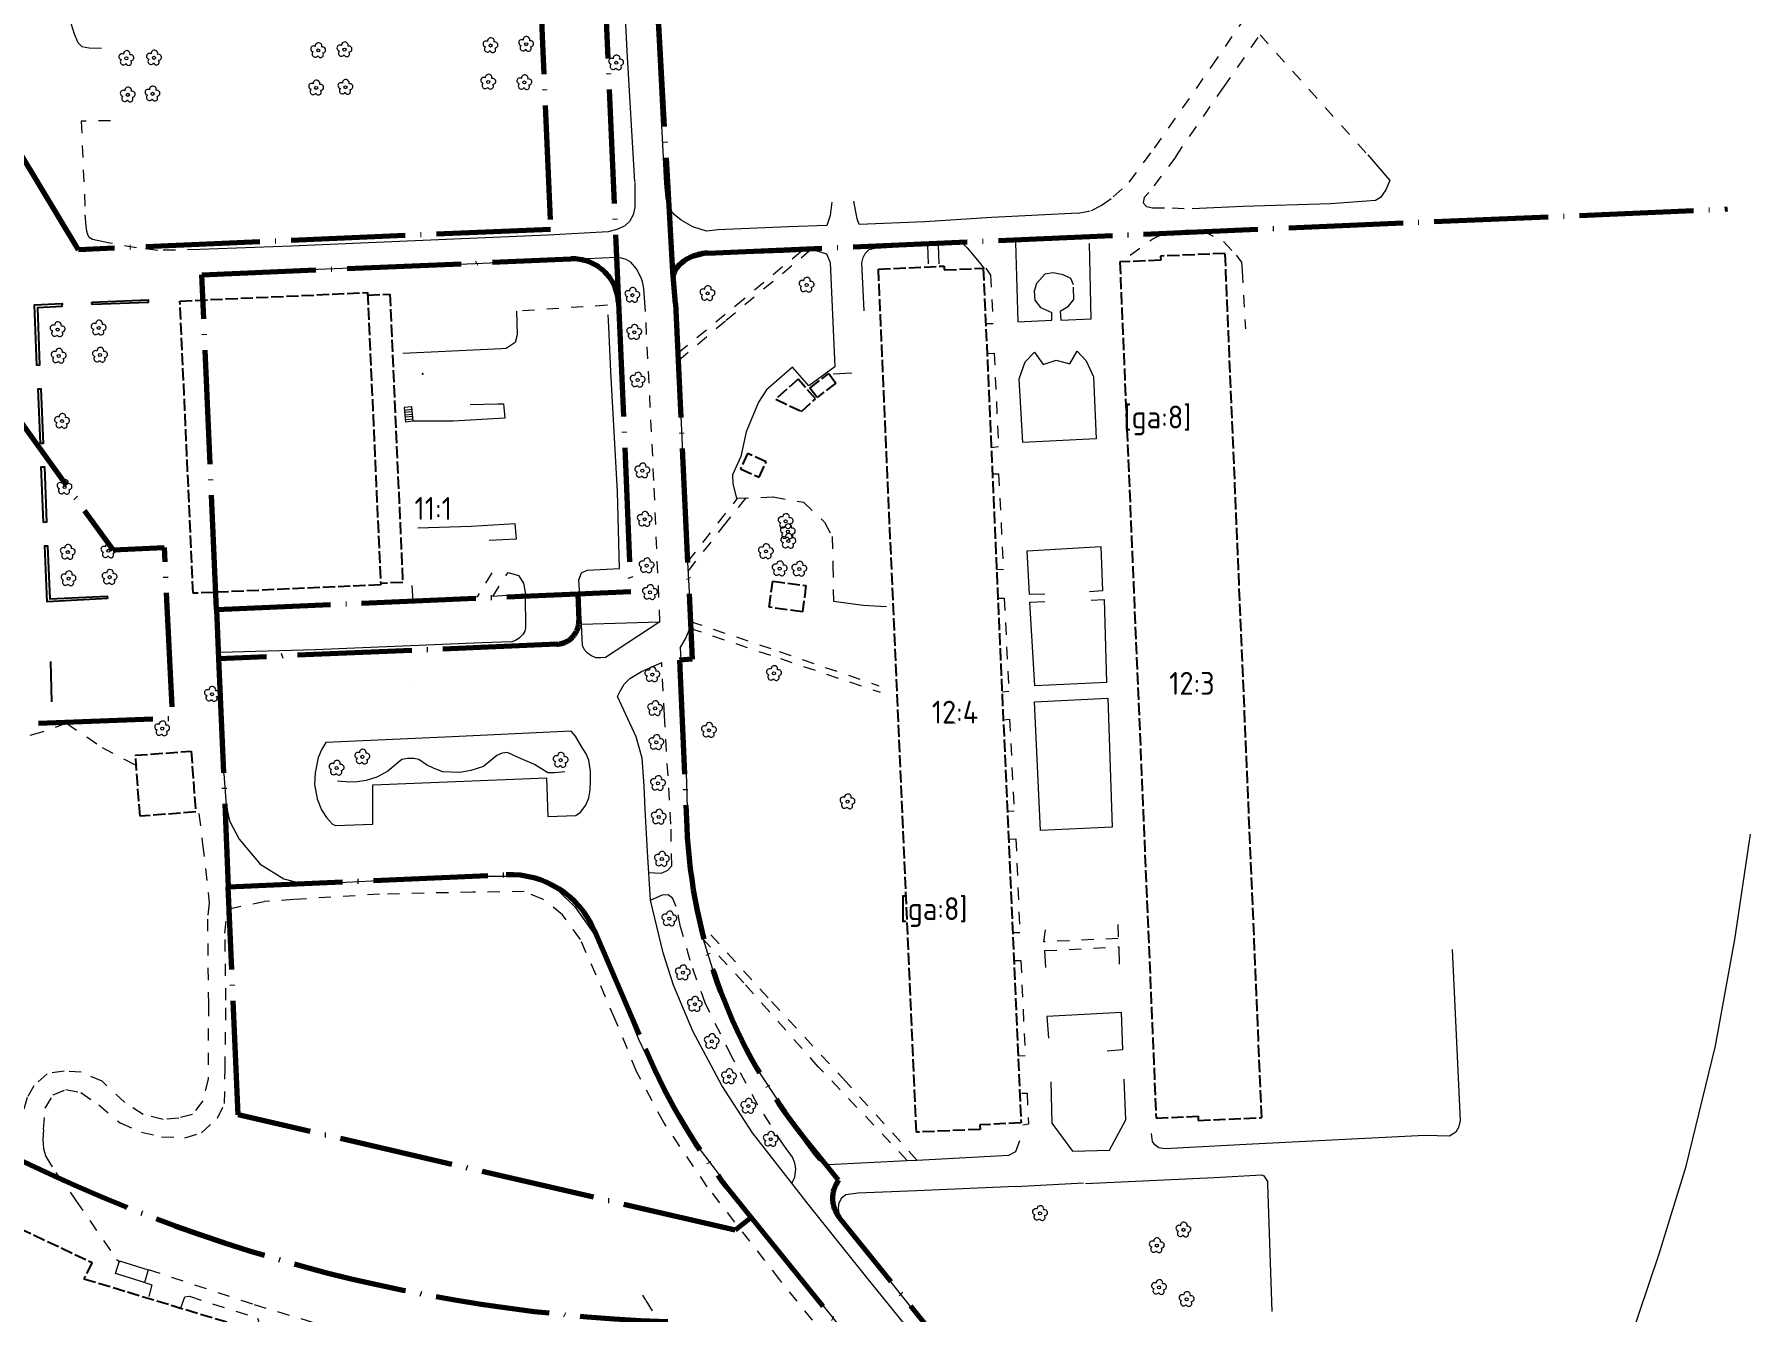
# Model space of a CAD drawing. Header units: metres. Extents: x 153803 to 154505, y 6403132 to 6403840.
# Drawn here: x 154269.4 to 154494.8, y 6403423.5 to 6403591.4 of the extents above; entities that cross this region are included whole.
import ezdxf
from ezdxf.enums import TextEntityAlignment as Align

# ---------------------------------------------------------------- set-up
doc = ezdxf.new("R2010")
doc.units = ezdxf.units.M
for name, pattern in [('Användninggräns', [19.1, 15, -2, 0.1, -2]), ('Hus', [2, 1.6, -0.4]), ('Vägkant-kantremsa', [3.2, 1.6, -1.6])]:
    doc.linetypes.add(name, pattern=pattern)
for name, color, linetype, lineweight in [('BYG_TAKKONTUR_BYGG_L', 4, 'Hus', 25), ('BYG_TAKKONTUR_UTBYGG_L', 4, 'Hus', 25), ('DP_ANVÄNDNING_GRÄNS', 143, 'Användninggräns', 70), ('FAS_FASTIGHETSBET', 239, 'Continuous', 18), ('FAS_KVARTERSNAMN', 55, 'Continuous', 35), ('FAS_RÄTTIGHET_TEXT', 239, 'Continuous', 18), ('OVE_TEXT_GATUNAMN', 239, 'Continuous', 5), ('PRI_MARK_HÄCK', 100, 'Häck', 18), ('PRI_MARK_MUR', 181, 'Continuous', 25), ('PRI_MARK_STAKET_GRIND', 2, 'Staket', 18), ('PRI_MARK_TRAPPA_PLANSTEG', 40, 'Continuous', 18), ('PRI_MARK_TRAPPA_YTTER', 51, 'Continuous', 18), ('PRI_MARKSLAG_LÖVTRÄD', 100, 'Continuous', 18), ('PRI_VÄG_KANTSTÖD', 34, 'Continuous', 18), ('PRI_VÄG_STIG', 34, 'Vägkant-kantremsa', 18), ('PRI_VÄG_VÄGKANT', 34, 'Vägkant-kantremsa', 18)]:
    doc.layers.add(name, color=color, linetype=linetype, lineweight=lineweight)
doc.layers.add('FAS_FASTIGHETSBET_TXT', color=239, linetype='Continuous')
doc.layers.add('FAS_RÄTTIGHET_TEXT_TXT', color=239, linetype='Continuous')
doc.styles.add('ISO', font='iso.shx')
doc.linetypes.add('Häck', pattern='A,10,[103,sma.shx,S=0.2,R=0,X=0,Y=0],0', length=10)
doc.linetypes.add('Staket', pattern='A,10,[100,sma.shx,S=1,R=0,X=0,Y=0],0', length=10)

# ---------------------------------------------------------------- blocks, each defined once
blk = doc.blocks.new('PRI_M_LÖVTRÄD')
blk.add_circle((0, 0), 0.2)
for centre, radius, start, end in [((-0.601762, 0.206006), 0.384732, 57.341651, 261.23001), ((0.047722, 0.56156), 0.443002, 345.022908, 184.096476), ((0.585988, 0.07036), 0.392534, 269.444378, 106.321877), ((-0.395828, -0.476108), 0.401424, 131.233971, 330.911027), ((0.306072, -0.564084), 0.367104, 196.976003, 41.224955)]:
    blk.add_arc(centre, radius, start, end)
blk = doc.blocks.new('OSYNLIG')
blk.add_circle((0, 0), 0.005)

msp = doc.modelspace()

# ---------------------------------------------------------------- linework, layer by layer
at = {"layer": 'BYG_TAKKONTUR_BYGG_L'}
for points in [[(154394.04, 6403560.63, 94.04), (154399, 6403448.3, 94.04), (154393.6, 6403448.06, 94.04), (154393.63, 6403447.46, 94.04), (154385.27, 6403447.09, 94.04), (154380.26, 6403560.52, 94.04), (154388.88, 6403560.91, 94.04), (154388.9, 6403560.4, 94.11)], [(154416.74, 6403448.95, 93.9), (154422.24, 6403449.18, 94.13), (154422.27, 6403448.64, 94.13), (154430.61, 6403449, 94.09), (154425.8, 6403562.57, 94.1), (154417.32, 6403562.22, 94.23), (154417.34, 6403561.68, 94.23), (154411.97, 6403561.46, 94.01)], [(154290.26, 6403517.91, 86.4), (154288.53, 6403556.32, 86.41), (154313.17, 6403557.43, 86.72), (154314.89, 6403519.02, 86.72)], [(154372, 6403543.46, 84.68), (154369.73, 6403546.04, 83.67), (154366.77, 6403543.43, 83.66), (154370.14, 6403541.82, 85.08)], [(154374.69, 6403545.54, 84.32), (154372.21, 6403543.64, 84.39), (154371.25, 6403544.89, 83.96), (154373.73, 6403546.79, 83.88)], [(154362.15, 6403534.27, 84.01), (154364.6, 6403533.16, 84.01), (154365.52, 6403535.19, 84.01), (154363.07, 6403536.3, 84.01)], [(154370.28, 6403515.48, 85.34), (154365.91, 6403516.08, 85.34), (154366.38, 6403519.51, 85.34), (154370.75, 6403518.92, 85.34)], [(154283.29, 6403488.62, 86.02), (154282.68, 6403496.62, 86.02), (154289.99, 6403497.17, 86.01), (154290.6, 6403489.18, 86.01)]]:
    msp.add_polyline3d(points, close=True, dxfattribs=at)
msp.add_polyline3d([(154272.34, 6403416.88, 104.06), (154237.96, 6403433.18, 104.04), (154238.78, 6403434.88, 104.1), (154207.12, 6403455.98, 104.1), (154208.09, 6403457.6, 104.15), (154179.75, 6403482.99, 104.18), (154181.05, 6403484.44, 104.19), (154156.15, 6403513.23, 104.18), (154157.58, 6403514.6, 104.26), (154137.16, 6403546.86, 104.26), (154148.74, 6403554.26, 104.24), (154168.52, 6403523.22, 104.25), (154166.62, 6403522.01, 104.25), (154190.68, 6403494.5, 104.25), (154188.96, 6403493.07, 104.25), (154216.22, 6403468.9, 104.25), (154214.78, 6403467.32, 104.25), (154245.16, 6403447.35, 104.25), (154243.99, 6403445.56, 104.25), (154277, 6403429.96, 104.25), (154275.91, 6403427.84, 104.34), (154310.86, 6403417.24, 104.34)], dxfattribs=at)
at = {"layer": 'BYG_TAKKONTUR_UTBYGG_L'}
msp.add_polyline3d([(154313.18, 6403557.1, 86.4), (154316.09, 6403557.23, 86.41), (154317.79, 6403519.35, 86.41), (154314.88, 6403519.22, 86.4)], dxfattribs=at)
at = {"layer": 'DP_ANVÄNDNING_GRÄNS', "flags": 128}
for points in [[(154108.61, 6403761.31), (154279.74, 6403523.61), (154286.45, 6403523.94), (154287.52, 6403501.45), (154268.09, 6403500.71), (154226.75, 6403509.78)], [(154334.85, 6403620.19), (154337.2, 6403565.74)], [(154353.26, 6403560.17), (154349.83, 6403620.83)], [(154275.21, 6403563.07), (154241.34, 6403619.15)], [(154343.79, 6403603.04), (154344.1, 6403602.82), (154346.12, 6403556.12)], [(154357.85, 6403562.63), (154491.8, 6403568.42)], [(154337.2, 6403565.74), (154275.21, 6403563.07)], [(154291.41, 6403559.76), (154339.87, 6403561.85)], [(154293.31, 6403515.8), (154291.41, 6403559.76)], [(154353.62, 6403556), (154353.26, 6403560.17)], [(154346.12, 6403556.12), (154347.76, 6403518.15)], [(154353.62, 6403556), (154355.79, 6403509.24)], [(154340.77, 6403517.85), (154347.76, 6403518.15)], [(154293.31, 6403515.8), (154340.77, 6403517.85)], [(154293.31, 6403515.8), (154293.59, 6403509.31)], [(154340.77, 6403517.85), (154340.92, 6403514.35)], [(154338.05, 6403511.23), (154293.59, 6403509.31)], [(154293.59, 6403509.31), (154294.88, 6403479.33)], [(154355.79, 6403509.24), (154354.15, 6403509.14)], [(154354.15, 6403509.14), (154355.09, 6403487.27)], [(154294.88, 6403479.33), (154331.39, 6403480.91)], [(154296.17, 6403449.37), (154294.88, 6403479.33)], [(154342.93, 6403473.66), (154349.67, 6403457.95)], [(154361.44, 6403434.21), (154296.17, 6403449.37)], [(154375.02, 6403440.78), (154370.52, 6403446.37)], [(154361.17, 6403438.83), (154363.53, 6403435.9)], [(154363.53, 6403435.9), (154361.44, 6403434.21)], [(154363.53, 6403435.9), (154415.31, 6403371.67)], [(154417.91, 6403382.79), (154375.12, 6403435.89)]]:
    msp.add_lwpolyline(points, dxfattribs=at)
for points in [[(154346.12, 6403556.12, 0.414473), (154339.87, 6403561.85)], [(154357.85, 6403562.63, 0.228218), (154353.26, 6403560.17)], [(154173.68, 6403534.98, 0.270165), (154352.61, 6403422.2)], [(154338.05, 6403511.23, 0.414433), (154340.92, 6403514.35)], [(154355.09, 6403487.27, 0.160149), (154370.52, 6403446.37)], [(154342.93, 6403473.66, 0.311649), (154331.39, 6403480.91)], [(154349.67, 6403457.95, 0.068356), (154361.17, 6403438.83)], [(154375.02, 6403440.78, 0.341535), (154375.12, 6403435.89)]]:
    msp.add_lwpolyline(points, format="xyb", dxfattribs=at)
at = {"layer": 'PRI_MARK_HÄCK'}
msp.add_polyline3d([(154339.09, 6403494.46, 83.74), (154337.73, 6403494.32, 83.68), (154336.85, 6403494.33, 83.68), (154335.09, 6403495.4, 83.72), (154332.93, 6403496.34, 83.7), (154331.55, 6403497, 83.66), (154330.85, 6403496.89, 83.65), (154330.16, 6403496.59, 83.65), (154328.38, 6403495.17, 83.66), (154326.73, 6403494.63, 83.65), (154325.29, 6403494.34, 83.66), (154324.16, 6403494.41, 83.66), (154323.04, 6403494.45, 83.66), (154321.93, 6403494.88, 83.66), (154320.91, 6403495.39, 83.66), (154319.92, 6403496.07, 83.66), (154319.24, 6403496.21, 83.66), (154318.41, 6403496.21, 83.66), (154317.65, 6403496.05, 83.66), (154315.83, 6403494.53, 83.66), (154314.39, 6403493.76, 83.66), (154312.99, 6403493.3, 83.66), (154311.8, 6403493.15, 83.66), (154310.86, 6403493.11, 83.66), (154309.23, 6403493.2, 83.66)], dxfattribs=at)
at = {"layer": 'PRI_MARK_MUR'}
for points in [[(154276.97, 6403556.17, 83.51), (154284.34, 6403556.46, 83.52), (154284.34, 6403556.12, 83.54), (154276.99, 6403555.86, 83.54)], [(154269.74, 6403547.86, 83.63), (154269.41, 6403555.82, 83.59), (154273.05, 6403555.98, 83.52), (154273.02, 6403555.61, 83.52), (154269.81, 6403555.43, 83.68), (154270.1, 6403547.89, 83.67)], [(154270.2, 6403537.6, 83.65), (154269.91, 6403544.79, 83.65), (154270.27, 6403544.8, 83.65), (154270.56, 6403537.58, 83.65)], [(154270.6, 6403527.21, 83.67), (154270.3, 6403534.52, 83.67), (154270.73, 6403534.53, 83.67), (154271, 6403527.27, 83.66)], [(154279.02, 6403517.21, 83.62), (154271.11, 6403516.77, 83.62), (154270.79, 6403524.17, 83.62), (154271.13, 6403524.15, 83.62), (154271.45, 6403517.17, 83.62), (154278.97, 6403517.54, 83.62)]]:
    msp.add_polyline3d(points, close=True, dxfattribs=at)
msp.add_polyline3d([(154271.72, 6403503.64, 83.84), (154271.57, 6403508.93, 83.84)], dxfattribs=at)
at = {"layer": 'PRI_MARK_STAKET_GRIND'}
msp.add_polyline3d([(154374.33, 6403546.77, 83.81), (154376.79, 6403546.89, 83.81)], dxfattribs=at)
at = {"layer": 'PRI_MARK_TRAPPA_PLANSTEG'}
for points in [[(154318.98, 6403542.41, 81.99), (154317.98, 6403542.31, 82.12)], [(154318.01, 6403541.99, 82.25), (154319.02, 6403542.09, 82.13)], [(154319.05, 6403541.78, 82.27), (154318.04, 6403541.68, 82.39)], [(154318.07, 6403541.36, 82.52), (154319.08, 6403541.46, 82.42)], [(154319.11, 6403541.15, 82.56), (154318.1, 6403541.05, 82.66)], [(154318.13, 6403540.73, 82.8), (154319.14, 6403540.83, 82.7)], [(154319.17, 6403540.52, 82.84), (154318.16, 6403540.42, 82.94)]]:
    msp.add_polyline3d(points, dxfattribs=at)
at = {"layer": 'PRI_MARK_TRAPPA_YTTER'}
for points in [[(154317.98, 6403542.31, 82.12), (154318.16, 6403540.42, 82.94)], [(154319.17, 6403540.52, 82.84), (154318.98, 6403542.41, 81.99)]]:
    msp.add_polyline3d(points, dxfattribs=at)
msp.add_polyline3d([(154280.58, 6403430.19, 91.24), (154284.37, 6403428.99, 93.09), (154283.85, 6403427.35, 93.18), (154280.06, 6403428.54, 91.33)], close=True, dxfattribs=at)
at = {"layer": 'PRI_VÄG_KANTSTÖD'}
for points in [[(154355.87, 6403566.09, 82.74), (154354.34, 6403566.93, 82.84), (154353.45, 6403567.67, 82.89), (154352.88, 6403568.38, 82.92), (154352.57, 6403569.09, 82.95), (154352.4, 6403569.89, 82.95), (154352.21, 6403571.79, 83), (154351.83, 6403579.39, 83.16), (154351.25, 6403590.61, 83.67), (154350.69, 6403601.12, 84.37), (154350.29, 6403608.39, 84.82), (154350.22, 6403610.79, 84.97), (154350.14, 6403612.14, 85.1), (154350.26, 6403613.18, 85.11), (154350.45, 6403614.04, 85.15), (154350.79, 6403614.86, 85.22), (154351.18, 6403615.43, 85.23), (154351.61, 6403615.94, 85.35)], [(154335.28, 6403610.95, 84.32), (154339.74, 6403611.03, 84.56), (154341.19, 6403610.91, 84.65), (154342.18, 6403610.79, 84.72), (154343.35, 6403610.25, 84.77), (154344.63, 6403609.27, 84.85), (154345.51, 6403608.18, 84.77), (154346.36, 6403606.92, 84.6), (154347.23, 6403589.14, 83.53), (154348.22, 6403572, 83.07)], [(154444.53, 6403575.53, 82.31), (154447.42, 6403572.16, 82.19), (154446.92, 6403570.92, 82.2), (154446.21, 6403569.94, 82.22), (154445.55, 6403569.51, 82.25), (154439.66, 6403569.11, 82.34), (154428.14, 6403568.75, 82.34), (154421.49, 6403568.42, 82.32)], [(154348.26, 6403571.91, 82.82), (154348.26, 6403568.59, 82.81), (154348.05, 6403567.64, 82.86), (154347.56, 6403566.76, 82.86), (154346.96, 6403566.21, 82.85), (154346.02, 6403565.75, 82.83), (154344.77, 6403565.42, 82.82), (154336.83, 6403564.98, 82.8), (154317.38, 6403564.14, 82.85), (154303.16, 6403563.53, 82.98), (154291.13, 6403563.09, 82.96)], [(154279.34, 6403563.92, 82.7), (154277.04, 6403564.4, 82.71), (154276.62, 6403564.66, 82.71), (154276.42, 6403565.07, 82.71), (154276.3, 6403565.52, 82.71), (154276.2, 6403566.18, 82.71), (154276.09, 6403567.63, 82.71)], [(154374.16, 6403569.3, 82.43), (154373.91, 6403567.54, 82.58), (154373.47, 6403566.25, 82.59), (154368.46, 6403566.07, 82.69), (154359.22, 6403565.68, 82.84), (154357.67, 6403565.52, 82.85), (154355.87, 6403566.09, 82.85), (154355.87, 6403566.09, 82.85)], [(154406.49, 6403567.87, 82.49), (154395.15, 6403567.29, 82.55), (154386.36, 6403566.75, 82.61), (154377.74, 6403566.36, 82.59), (154377.48, 6403567.14, 82.59), (154377.04, 6403569.45, 82.55)], [(154378.4, 6403555.02, 82.72), (154378.1, 6403561.36, 82.69), (154378.28, 6403562.02, 82.69), (154378.52, 6403562.56, 82.69), (154379.06, 6403563.1, 82.69), (154379.78, 6403563.28, 82.69), (154386.72, 6403563.68, 82.68)], [(154386.72, 6403563.64, 82.78), (154386.8, 6403561.21, 82.76)], [(154388.24, 6403561.22, 82.76), (154388.15, 6403563.68, 82.76), (154391.38, 6403563.84, 82.75), (154391.93, 6403563.29, 82.86), (154393.48, 6403561.41, 83.02), (154394.16, 6403560.61, 83.19)], [(154398.27, 6403564.01, 82.68), (154398.59, 6403553.6, 83.81), (154403.03, 6403553.79, 83.75), (154403.03, 6403554.83, 83.75)], [(154404.13, 6403554.97, 83.76), (154404.2, 6403553.79, 83.75), (154408.22, 6403553.98, 83.74), (154407.99, 6403563.87, 82.5)], [(154349.67, 6403554.93, 82.85), (154349.44, 6403557.96, 82.95), (154349.29, 6403558.87, 82.96), (154349.07, 6403559.47, 82.96), (154348.47, 6403560.57, 82.96), (154347.73, 6403561.42, 82.89), (154347.12, 6403561.77, 82.89), (154346.52, 6403561.94, 82.89), (154345.81, 6403562.02, 82.89), (154338.27, 6403561.69, 82.8), (154326.25, 6403561.15, 82.77), (154315.48, 6403560.81, 82.94), (154292.2, 6403559.91, 83)], [(154354.24, 6403510.73, 83.21), (154354.91, 6403511.91, 83.21), (154355.43, 6403513.17, 83.21), (154355.59, 6403514.63, 83.21), (154355.55, 6403516.51, 83.21), (154355.21, 6403522.75, 83.21), (154354.75, 6403532.78, 83.14), (154354.21, 6403543.95, 83.01), (154353.66, 6403555.67, 82.95), (154353.59, 6403559.53, 82.99), (154353.84, 6403560.28, 82.99), (154354.45, 6403561.03, 82.95), (154355.39, 6403561.8, 82.91)], [(154355.39, 6403561.8, 82.91), (154354.41, 6403561.09, 82.92)], [(154355.39, 6403561.8, 82.91), (154357.61, 6403562.37, 82.82), (154367.75, 6403562.73, 82.64), (154372.05, 6403562.94, 82.6), (154373.45, 6403562.51, 82.6), (154373.93, 6403561.39, 82.6)], [(154373.93, 6403561.39, 82.6), (154374.55, 6403547.68, 82.7), (154371.12, 6403545.19, 82.57), (154368.97, 6403547.64, 82.58), (154365.57, 6403544.67, 82.44), (154364.5, 6403543.05, 82.41), (154362.89, 6403539.15, 82.4), (154362.18, 6403535.91, 82.32), (154361.11, 6403533.5, 82.22), (154361.13, 6403532.3, 82.19), (154361.61, 6403530.4, 82.2)], [(154332.71, 6403554.97, 82.72), (154332.8, 6403551.89, 82.69), (154332.54, 6403550.85, 82.66), (154331.36, 6403550.1, 82.6), (154330.76, 6403550.03, 82.54), (154317.82, 6403549.42, 82.09)], [(154341.26, 6403513.86, 82.98), (154340.93, 6403519.68, 82.93), (154341.25, 6403520.58, 82.94), (154342.01, 6403520.97, 82.94), (154346.25, 6403521.17, 82.9), (154345.99, 6403531.27, 82.84), (154345.1, 6403547.01, 82.88), (154344.85, 6403552.93, 82.8)], [(154326.63, 6403542.71, 82.31), (154330.3, 6403542.8, 82.52), (154331.01, 6403542.83, 82.55), (154331.18, 6403540.94, 82.61), (154324.42, 6403540.55, 82.76), (154319.17, 6403540.52, 82.84)], [(154329.15, 6403524.91, 82.63), (154332.71, 6403525.07, 82.63), (154332.57, 6403527.06, 82.63), (154326.78, 6403526.7, 82.63), (154319.78, 6403526.49, 82.72)], [(154402.12, 6403517.81, 83.77), (154400.09, 6403517.75, 83.7), (154399.8, 6403523.49, 83.74), (154409.48, 6403524.05, 83.75), (154409.71, 6403518.22, 83.75), (154407.99, 6403518.11, 83.75)], [(154319.14, 6403516.91, 83.05), (154319.01, 6403518.92, 83.05)], [(154333.87, 6403517.64, 83.07), (154333.93, 6403513.36, 83.08), (154333.82, 6403512.95, 83.08), (154333.56, 6403512.49, 83.08), (154333.14, 6403512.05, 83.08), (154332.69, 6403511.73, 83.08), (154332.1, 6403511.55, 83.08), (154328.17, 6403511.38, 83.13), (154306.3, 6403510.48, 83.03), (154293.8, 6403510.11, 83.03), (154293.8, 6403509.29, 83.03)], [(154327.57, 6403517.43, 83.04), (154319.13, 6403516.97, 83.13)], [(154333.92, 6403517.78, 83.03), (154329.62, 6403517.48, 83.03)], [(154374.36, 6403516.88, 82.45), (154378.28, 6403516.36, 82.5), (154381.32, 6403516.17, 82.47)], [(154408.21, 6403517.03, 83.75), (154409.9, 6403517.1, 83.79), (154410.22, 6403506.21, 83.79), (154400.8, 6403505.73, 83.76), (154400.15, 6403516.73, 83.78), (154402.1, 6403516.85, 83.78)], [(154351.56, 6403514.16, 83.05), (154344.43, 6403509.47, 83.05), (154343.81, 6403509.41, 83.05), (154343.16, 6403509.44, 83.05), (154342.51, 6403509.75, 83.05), (154341.99, 6403510.07, 83.05), (154341.64, 6403510.46, 83.05), (154341.38, 6403511.04, 83.05), (154341.25, 6403513.82, 82.98)], [(154341.26, 6403513.86, 82.98), (154351.56, 6403514.16, 82.98)], [(154294.3, 6403494.17, 83.07), (154294, 6403503, 83.3), (154293.82, 6403509.11, 83.15)], [(154354.23, 6403510.73, 83.38), (154354.59, 6403504.42, 83.43), (154355.01, 6403494.37, 83.48), (154355.38, 6403482, 83.57), (154356.22, 6403476.41, 83.65), (154356.6, 6403474.87, 83.65)], [(154346, 6403504.37, 83.12), (154346.34, 6403505.05, 83.19), (154346.88, 6403505.95, 83.21), (154347.63, 6403506.73, 83.21), (154349.14, 6403507.64, 83.21), (154351.83, 6403508.8, 83.21)], [(154349.5, 6403492.6, 83.37), (154349.22, 6403496.26, 83.29), (154348.43, 6403499.05, 83.21), (154346, 6403504.37, 83.17)], [(154336.85, 6403488.59, 83.53), (154340.53, 6403488.73, 83.59), (154341.15, 6403489.14, 83.58), (154341.85, 6403490.05, 83.53), (154342.22, 6403491.01, 83.55), (154342.4, 6403492.07, 83.56), (154342.47, 6403493.22, 83.56), (154342.45, 6403494.55, 83.5), (154342.24, 6403495.98, 83.53), (154341.87, 6403496.81, 83.52), (154341.27, 6403497.78, 83.53), (154340.47, 6403499.13, 83.53), (154339.92, 6403499.79, 83.51), (154324.26, 6403499.04, 83.44), (154307.67, 6403498.3, 83.26), (154307.16, 6403497.44, 83.35), (154306.7, 6403496.33, 83.39), (154306.29, 6403494.31, 83.42), (154306.2, 6403492.8, 83.47), (154306.53, 6403490.88, 83.39), (154307.1, 6403489.46, 83.41), (154307.78, 6403488.43, 83.4), (154308.56, 6403487.59, 83.41), (154308.94, 6403487.38, 83.45), (154313.88, 6403487.59, 83.44)], [(154294.3, 6403494.17, 83.11), (154294.6, 6403490.08, 83.13), (154295.04, 6403488.02, 83.13), (154296.32, 6403485.58, 83.14), (154299.06, 6403482.31, 83.29), (154302.17, 6403480.4, 83.39), (154304.69, 6403479.72, 83.4), (154308.62, 6403479.84, 83.41), (154315.42, 6403480.19, 83.42), (154323.06, 6403480.5, 83.48), (154327.95, 6403480.74, 83.55), (154333.4, 6403480.73, 83.59), (154335.65, 6403480.22, 83.63), (154338.24, 6403478.79, 83.66), (154340.44, 6403476.68, 83.7), (154342.83, 6403473.25, 83.79), (154344.64, 6403469.57, 83.86), (154346.06, 6403466.09, 83.91), (154348.76, 6403459.3, 84.14), (154351.04, 6403454.52, 84.28), (154353.31, 6403450.18, 84.35), (154356.45, 6403445.3, 84.49), (154362.48, 6403437.32, 84.41), (154370.18, 6403427.81, 84.48), (154381.22, 6403414.01, 84.58)], [(154313.88, 6403487.59, 83.44), (154313.88, 6403492.74, 83.45), (154336.65, 6403493.65, 83.66), (154336.85, 6403488.59, 83.53)], [(154391.45, 6403412.32, 84.38), (154378.76, 6403428.01, 84.33), (154371.04, 6403437.62, 84.18), (154368.87, 6403440.4, 84.19), (154363.72, 6403447, 84.21), (154359.69, 6403453.21, 84.22), (154355.9, 6403460.37, 84.07), (154353.37, 6403466.43, 83.81), (154352, 6403470.65, 83.69), (154350.31, 6403477.57, 83.56), (154349.93, 6403484, 83.54), (154349.62, 6403489.5, 83.44), (154349.5, 6403492.6, 83.37)], [(154477.47, 6403415.23, 84.4), (154482.81, 6403431.12, 84.17), (154486.35, 6403442.64, 84.03), (154490.21, 6403458.46, 83.55), (154492.75, 6403472.41, 82.96), (154494.82, 6403486.26, 82.44)], [(154356.6, 6403474.87, 83.65), (154357.26, 6403472.46, 83.73), (154358.82, 6403467.37, 83.94), (154361.24, 6403461.49, 84.12), (154363.99, 6403455.92, 84.24), (154367.79, 6403450.1, 84.29), (154370.53, 6403445.85, 84.38), (154371.73, 6403444.21, 84.39), (154372.37, 6403443.44, 84.43), (154372.97, 6403443.13, 84.43), (154373.64, 6403442.85, 84.43), (154384.06, 6403443.39, 84.24), (154385.31, 6403443.43, 84.26), (154397.4, 6403444.07, 84.12), (154398.29, 6403444.55, 84.09), (154398.82, 6403445.98, 84.08)], [(154402.26, 6403468.75, 84.05), (154402.11, 6403470.95, 83.98)], [(154411.82, 6403471.46, 84.04), (154411.88, 6403469.16, 84.05)], [(154455.64, 6403471.11, 84.17), (154456.69, 6403448.63, 84.19), (154456.44, 6403447.72, 84.17), (154456.09, 6403447.08, 84.17), (154455.29, 6403446.58, 84.18), (154452.02, 6403446.64, 84.23), (154429.39, 6403445.5, 84.07), (154417.86, 6403444.92, 84.17), (154417.08, 6403445.02, 84.2), (154416.55, 6403445.43, 84.2), (154416.25, 6403445.85, 84.21), (154416.13, 6403446.93, 84.22)], [(154410.31, 6403457.78, 84.12), (154412.38, 6403457.96, 84.12), (154412.18, 6403462.82, 84.06), (154402.4, 6403462.29, 84.07), (154402.61, 6403459.45, 84.07)], [(154402.9, 6403453.69, 84.09), (154403.02, 6403448.26, 84.08), (154405.74, 6403444.61, 84.1), (154410.63, 6403444.74, 84.13), (154412.74, 6403448.7, 84.13), (154412.52, 6403454.04, 84.1)], [(154368.87, 6403440.4, 84.19), (154369.29, 6403441.17, 84.19), (154369.41, 6403442.28, 84.23), (154369.3, 6403443.04, 84.24), (154368.96, 6403443.79, 84.25), (154367.81, 6403445.41, 84.25)], [(154407.48, 6403440.35, 84.15), (154424.35, 6403441.15, 83.94), (154430.61, 6403441.48, 83.98), (154430.87, 6403441.36, 83.98), (154431.37, 6403440.61, 83.98), (154431.37, 6403440.26, 84.05), (154431.95, 6403423.54, 84.87)], [(154398.31, 6403439.94, 84.21), (154385.28, 6403439.37, 84.19), (154377.54, 6403439.07, 84.41), (154375.98, 6403438.88, 84.41), (154375.43, 6403438.44, 84.41), (154375.04, 6403437.67, 84.3)], [(154398.31, 6403439.94, 84.21), (154407.19, 6403440.44, 84.15)], [(154375.04, 6403437.67, 84.3), (154374.96, 6403436.99, 84.3), (154375.16, 6403435.99, 84.31), (154379.55, 6403430.36, 84.43), (154391.24, 6403415.66, 84.49), (154402.23, 6403402.14, 84.56), (154404, 6403399.84, 84.66)]]:
    msp.add_polyline3d(points, dxfattribs=at)
for points in [[(154399.55, 6403548.33, 83.76), (154400.76, 6403549.6, 83.76), (154401.92, 6403547.96, 83.77), (154403.61, 6403548.54, 83.77), (154405.41, 6403548.06, 83.77), (154406.35, 6403549.71, 83.88), (154407.55, 6403548.48, 83.88), (154408.53, 6403546.36, 83.88), (154408.87, 6403538.2, 83.83), (154399.23, 6403537.74, 83.76), (154398.77, 6403546.08, 83.76)], [(154410.38, 6403504.15, 83.73), (154410.97, 6403487.19, 83.81), (154401.54, 6403486.73, 83.71), (154400.76, 6403503.66, 83.7)]]:
    msp.add_polyline3d(points, close=True, dxfattribs=at)
at = {"layer": 'PRI_VÄG_STIG'}
msp.add_polyline3d([(154355.58, 6403388.2, 90.7), (154355.59, 6403388.2, 90.65), (154356.86, 6403389.2, 90.65), (154360.07, 6403392.98, 89.72), (154360.77, 6403393.95, 89.59), (154361.75, 6403396.05, 89.38), (154362.02, 6403399.2, 89.4), (154360.72, 6403403.39, 89.57), (154359.2, 6403407.95, 89.45), (154356.53, 6403412.13, 89.13), (154354.68, 6403416.63, 88.77), (154352.24, 6403420.86, 88.93), (154349.73, 6403425.02, 88.51), (154349.33, 6403425.68, 88.55)], dxfattribs=at)
at = {"layer": 'PRI_VÄG_VÄGKANT'}
for points in [[(154401.12, 6403620.2, 85.87), (154403.38, 6403619.92, 85.63), (154408.45, 6403615.23, 85.02), (154419.73, 6403603.09, 83.46), (154428.52, 6403593.71, 82.55), (154424.72, 6403588.21, 82.6), (154416.44, 6403576.32, 82.38)], [(154273.26, 6403602.54, 82.71), (154272.97, 6403601.32, 82.71), (154272.86, 6403599.65, 82.71), (154272.93, 6403598.32, 82.71), (154273.41, 6403596.2, 82.71), (154273.94, 6403594.17, 82.71), (154274.2, 6403592.83, 82.71), (154274.64, 6403591.44, 82.71), (154275.1, 6403590.3, 82.8), (154275.65, 6403589.77, 82.8), (154276.62, 6403589.6, 82.82), (154279.15, 6403589.5, 82.89)], [(154419.31, 6403575.29, 82.37), (154425.58, 6403584.39, 82.35), (154430.39, 6403591.29, 82.44), (154444.53, 6403575.53, 82.31)], [(154279.41, 6403580, 82.87), (154275.55, 6403579.97, 82.67), (154276.09, 6403567.63, 82.67)], [(154406.49, 6403567.87, 82.55), (154408.25, 6403568.2, 82.55), (154409.52, 6403568.86, 82.55), (154411.08, 6403570, 82.53), (154413.19, 6403571.92, 82.48), (154416.44, 6403576.32, 82.49)], [(154419.31, 6403575.29, 82.43), (154415.77, 6403570.59, 82.47), (154415.17, 6403569.94, 82.47), (154415.05, 6403569.21, 82.47), (154415.47, 6403568.73, 82.45), (154416.25, 6403568.55, 82.45), (154418.84, 6403568.55, 82.45), (154421.49, 6403568.42, 82.43)], [(154413.32, 6403562.34, 82.96), (154416.32, 6403564.5, 82.83), (154418.23, 6403565.39, 82.76), (154420.63, 6403565.69, 82.74), (154422.79, 6403565.57, 82.7), (154425.6, 6403564.13, 82.65), (154427.27, 6403562.33, 82.66), (154427.93, 6403561.43, 82.62), (154428.05, 6403560.29, 82.56), (154428.46, 6403552.68, 82.59)], [(154291.13, 6403563.09, 82.99), (154285.61, 6403562.97, 82.81), (154282.84, 6403563.31, 82.73), (154279.34, 6403563.92, 82.74)], [(154353.96, 6403549.51, 82.99), (154361.54, 6403555.73, 82.95), (154370.09, 6403562.85, 82.77)], [(154354.06, 6403548.57, 83.07), (154360.28, 6403553.8, 82.99), (154371.18, 6403562.91, 82.77)], [(154394.36, 6403560.65, 83.05), (154394.99, 6403559.73, 83.28), (154395.34, 6403553.32, 83.59), (154394.36, 6403553.32, 83.59)], [(154404.13, 6403554.97, 83.77), (154405.23, 6403555.65, 83.79), (154405.95, 6403556.54, 83.79), (154405.89, 6403558.46, 83.79), (154405.53, 6403559.3, 83.84), (154404.51, 6403559.78, 83.84), (154403.2, 6403560.02, 83.84), (154402.12, 6403559.84, 83.84), (154401.04, 6403558.64, 83.84), (154400.74, 6403557.63, 83.84), (154400.8, 6403556.43, 83.84), (154401.57, 6403555.47, 83.84), (154402.35, 6403555.11, 83.84), (154403.03, 6403554.83, 83.84)], [(154344.85, 6403552.93, 82.85), (154344.68, 6403555.77, 82.85), (154332.71, 6403554.97, 82.85)], [(154351.56, 6403514.16, 82.98), (154350.78, 6403532.73, 82.94), (154349.67, 6403554.93, 82.67)], [(154394.53, 6403549.42, 83.73), (154395.46, 6403549.49, 83.67), (154396.04, 6403537.15, 83.53), (154395.08, 6403537.02, 83.56)], [(154395.23, 6403533.61, 83.54), (154396.04, 6403533.61, 83.54), (154396.68, 6403521.04, 83.51), (154395.79, 6403520.98, 83.52)], [(154355.24, 6403522.07, 83.25), (154359.22, 6403527.18, 82.82), (154361.81, 6403530.44, 82.31)], [(154355.31, 6403520.88, 83.28), (154359.89, 6403526.7, 82.84), (154362.92, 6403530.47, 82.29)], [(154361.61, 6403530.4, 82.2), (154366.42, 6403530.57, 82.17), (154370.42, 6403529.89, 82.35), (154373.18, 6403527.25, 82.47), (154374.19, 6403525.37, 82.48), (154374.29, 6403521.59, 82.4), (154374.36, 6403516.88, 82.45)], [(154329.48, 6403520.62, 82.6), (154327.57, 6403517.43, 83.04)], [(154329.62, 6403517.48, 83.03), (154331.62, 6403520.65, 82.71)], [(154331.62, 6403520.65, 82.71), (154332.98, 6403520.27, 82.71), (154333.67, 6403519.23, 82.88), (154333.92, 6403517.78, 83.03)], [(154395.95, 6403517.27, 83.52), (154396.8, 6403517.26, 83.52), (154397.38, 6403504.99, 83.52), (154396.5, 6403504.93, 83.52)], [(154355.54, 6403514.22, 83.23), (154367.24, 6403510.27, 82.98), (154380.3, 6403505.76, 82.69)], [(154355.46, 6403513.34, 83.23), (154367.39, 6403509.33, 82.96), (154380.49, 6403504.9, 82.9)], [(154350.09, 6403481.22, 83.58), (154351.76, 6403481.13, 83.62), (154352.6, 6403481.52, 83.62), (154353.11, 6403482.11, 83.57), (154353.02, 6403487.55, 83.56), (154352.15, 6403501.87, 83.46), (154351.8, 6403508.8, 83.31)], [(154273.64, 6403500.83, 83.21), (154270.37, 6403499.64, 83.21), (154263.47, 6403497.69, 83.23), (154256.76, 6403497.19, 83.47), (154246.07, 6403497.17, 83.69), (154236.1, 6403497.72, 84.02), (154226.51, 6403499.07, 84.49), (154222.41, 6403499.06, 84.66)], [(154273.64, 6403500.83, 83.21), (154278.3, 6403497.65, 83.23), (154282.67, 6403495.33, 83.26), (154282.87, 6403495.25, 83.27)], [(154396.66, 6403501.27, 83.52), (154397.5, 6403501.39, 83.52), (154398.08, 6403489.3, 83.52), (154397.19, 6403489.23, 83.52)], [(154291.01, 6403488.96, 83.33), (154291.51, 6403484.93, 83.21), (154292.38, 6403477.2, 83.24), (154292.13, 6403475.09, 83.39), (154292.27, 6403463.93, 84.48), (154292.22, 6403454.08, 85.56), (154291.53, 6403451.2, 86.02), (154290.17, 6403449.41, 86.45), (154288.39, 6403448.95, 86.48), (154286.31, 6403448.76, 86.74), (154283.69, 6403449.42, 87.04), (154281.28, 6403451, 87.33), (154278.3, 6403453.78, 87.66), (154275.57, 6403454.97, 87.9), (154273.31, 6403455.13, 88.2), (154271.08, 6403454.77, 88.48), (154269.33, 6403453.19, 88.7), (154268.45, 6403451.65, 88.88), (154267.82, 6403449.33, 89.11), (154267.38, 6403447.26, 89.13)], [(154397.35, 6403485.58, 83.53), (154398.32, 6403485.64, 83.53), (154398.84, 6403473.3, 83.81), (154397.89, 6403473.31, 83.81)], [(154270.61, 6403447.43, 88.84), (154270.84, 6403450.23, 88.56), (154271.87, 6403451.98, 88.24), (154273.56, 6403452.69, 88.01), (154275.52, 6403452.32, 87.83), (154277.89, 6403450.67, 87.69), (154280.68, 6403448.31, 87.32), (154283.49, 6403447.09, 86.92), (154286.12, 6403446.48, 86.53), (154289.19, 6403446.37, 86.41), (154291.36, 6403447.01, 86.21), (154293.45, 6403448.92, 86.19), (154294.37, 6403450.85, 85.82), (154294.47, 6403455.43, 85.34), (154294.57, 6403464.43, 84.48), (154294.44, 6403473.23, 83.64), (154294.67, 6403475.68, 83.35), (154294.97, 6403476.46, 83.24), (154299.57, 6403477.4, 83.4)], [(154392.59, 6403395.15, 84.52), (154392.29, 6403396.32, 84.52), (154387.77, 6403402.53, 84.57), (154377.64, 6403414.9, 84.6), (154367.32, 6403427.7, 84.53), (154357.79, 6403439.93, 84.4), (154352.06, 6403448.37, 84.25), (154348.51, 6403455.07, 84.24), (154345.68, 6403461.91, 84.13), (154343.2, 6403467.74, 83.99), (154341.12, 6403472.42, 83.84), (154338.79, 6403475.66, 83.81), (154336.15, 6403477.72, 83.71), (154333.74, 6403478.72, 83.72), (154326.98, 6403478.63, 83.55), (154314.75, 6403478.37, 83.47), (154303.47, 6403477.67, 83.55), (154299.57, 6403477.4, 83.4)], [(154367.81, 6403445.41, 84.25), (154364.42, 6403450.65, 84.24), (154360.98, 6403457.09, 84.06), (154357.5, 6403464.07, 83.97), (154355.52, 6403469.67, 83.84), (154354.29, 6403474.08, 83.74), (154353.72, 6403476.73, 83.74), (154353.24, 6403477.84, 83.75), (154352.63, 6403478.28, 83.7), (154351.84, 6403478.26, 83.7), (154350.31, 6403477.57, 83.56)], [(154385.31, 6403443.43, 84.26), (154376.02, 6403453.71, 83.92), (154365.78, 6403464.75, 83.87), (154356.6, 6403474.87, 83.65)], [(154411.72, 6403474.38, 84.19), (154411.75, 6403472.54, 84.08), (154402, 6403472.1, 84.03), (154402.24, 6403473.89, 84.08)], [(154384.06, 6403443.39, 84.24), (154372.35, 6403455.7, 83.96), (154362.57, 6403466.73, 83.87), (154357.26, 6403472.46, 83.73)], [(154402.11, 6403470.95, 83.98), (154411.82, 6403471.46, 84.04)], [(154398.06, 6403469.65, 83.85), (154398.96, 6403469.65, 83.85), (154399.54, 6403457.13, 83.66), (154398.61, 6403457.07, 83.68)], [(154399.12, 6403452.22, 83.62), (154399.78, 6403452.22, 83.81), (154399.97, 6403448.16, 83.9), (154399.23, 6403448.03, 83.89)], [(154270.61, 6403447.43, 89), (154270.53, 6403446.15, 89.16), (154270.6, 6403444.89, 89.49), (154270.93, 6403443.91, 89.57), (154272.23, 6403441.79, 89.9), (154274.86, 6403438.12, 90.25), (154280.19, 6403430.37, 91.24), (154280.68, 6403430.06, 91.19)], [(154284.37, 6403429.05, 93.09), (154298.27, 6403424.44, 93), (154311.14, 6403420.56, 92.96), (154327.71, 6403415.49, 93.16), (154339.79, 6403412.4, 93.35), (154343.91, 6403411.67, 93.2), (154348.1, 6403411.1, 93.13), (154347.84, 6403408.54, 93.26)], [(154283.65, 6403427.42, 93.16), (154284.82, 6403427.04, 93.27), (154284.41, 6403425.36, 93.22)], [(154288.63, 6403424.02, 93.24), (154289.16, 6403425.44, 93.26), (154289.77, 6403425.52, 93.2), (154298.72, 6403422.66, 93.09), (154298.83, 6403422.35, 93.12), (154298.57, 6403421.19, 93.28)]]:
    msp.add_polyline3d(points, dxfattribs=at)

# ---------------------------------------------------------------- block references
at = {"layer": 'FAS_FASTIGHETSBET'}
for p in [(154321.79, 6403527.56), (154421.44, 6403504.58), (154390.32, 6403500.8)]:
    msp.add_blockref('OSYNLIG', p, dxfattribs=at)
at = {"layer": 'FAS_KVARTERSNAMN'}
msp.add_blockref('OSYNLIG', (154320.42, 6403546.75), dxfattribs=at)
at = {"layer": 'FAS_RÄTTIGHET_TEXT'}
for p in [(154416.91, 6403539.58), (154387.51, 6403474.97)]:
    msp.add_blockref('OSYNLIG', p, dxfattribs=at)
at = {"layer": 'OVE_TEXT_GATUNAMN', "xscale": 0.01, "yscale": 0.01, "zscale": 0.01}
msp.add_blockref('OSYNLIG', (154318.96, 6403506.15), dxfattribs=at)
at = {"layer": 'PRI_MARKSLAG_LÖVTRÄD'}
for p in [(154306.69, 6403589.25, 83.01), (154310.14, 6403589.36, 83.01), (154329.32, 6403589.9, 83.01), (154334, 6403590.07, 83.01), (154281.49, 6403588.22, 82.96), (154285.12, 6403588.28, 82.96), (154345.83, 6403587.63, 83.13), (154329.02, 6403585.11, 82.97), (154333.76, 6403585.05, 82.97), (154281.68, 6403583.42, 82.85), (154284.93, 6403583.55, 82.96), (154306.42, 6403584.33, 83.01), (154310.27, 6403584.42, 83.01), (154370.83, 6403558.43, 82.75), (154370.83, 6403558.43, 82.75), (154347.96, 6403557.09, 82.9), (154357.82, 6403557.32, 82.99), (154272.46, 6403552.57, 83.31), (154277.86, 6403552.79, 83.15), (154348.2, 6403552.22, 82.85), (154272.61, 6403549.1, 83.3), (154278.02, 6403549.22, 83.16), (154348.64, 6403545.95, 82.83), (154273.04, 6403540.54, 83.31), (154349.26, 6403534.03, 83.14), (154273.37, 6403531.87, 83.49), (154349.58, 6403527.65, 83.36), (154368.08, 6403527.37, 83.34), (154368.37, 6403526.02, 83.74), (154368.44, 6403524.77, 83.79), (154273.8, 6403523.32, 83.26), (154279.14, 6403523.5, 83.26), (154349.82, 6403521.55, 83.27), (154365.49, 6403523.41, 83.39), (154273.9, 6403519.84, 83.26), (154279.29, 6403520.03, 83.26), (154367.29, 6403521.15, 83.56), (154369.87, 6403521.11, 83.61), (154350.26, 6403518.04, 82.99), (154350.57, 6403507.23, 83.44), (154366.54, 6403507.39, 83.04), (154292.73, 6403504.65, 83.39), (154350.94, 6403502.79, 83.54), (154286.2, 6403500.13, 83.54), (154358.01, 6403499.92, 83), (154351.09, 6403498.32, 83.45), (154309.1, 6403494.95, 83.38), (154312.49, 6403496.42, 83.59), (154338.53, 6403495.98, 83.57), (154351.31, 6403492.94, 83.62), (154376.21, 6403490.53, 83.06), (154351.42, 6403488.52, 83.67), (154351.82, 6403482.99, 83.71), (154352.81, 6403475.15, 83.78), (154354.58, 6403468.06, 83.97), (154356.16, 6403463.91, 84.05), (154358.38, 6403459.03, 84.2), (154360.65, 6403454.41, 84.34), (154363.18, 6403450.52, 84.38), (154366.13, 6403446.17, 84.39), (154401.48, 6403436.43, 84.66), (154420.33, 6403434.26, 84.67), (154416.83, 6403432.19, 84.78), (154417.12, 6403426.71, 84.94), (154420.74, 6403425.13, 84.78)]:
    msp.add_blockref('PRI_M_LÖVTRÄD', p, dxfattribs=at)

# ---------------------------------------------------------------- texts
at = {"layer": 'FAS_FASTIGHETSBET_TXT', "color": 239, "style": 'ISO'}
for s, p in [('11:1', (154321.79, 6403527.56)), ('12:3', (154421.44, 6403504.58)), ('12:4', (154390.32, 6403500.8))]:
    msp.add_text(s, height=3, dxfattribs=at).set_placement(p, align=Align.CENTER)
at = {"layer": 'FAS_RÄTTIGHET_TEXT_TXT', "color": 239, "style": 'ISO'}
for p in [(154416.91, 6403539.58), (154387.51, 6403474.97)]:
    msp.add_text('[ga:8]', height=3, dxfattribs=at).set_placement(p, align=Align.CENTER)

doc.saveas('drawing.dxf')
